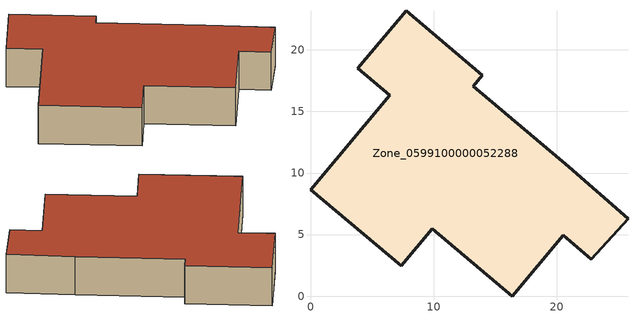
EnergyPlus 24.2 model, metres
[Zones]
Zone_0599100000052288
 floor ground (C_G): 13.2,17.05 20.97,10.52 25.79,6.27 22.8,2.99 20.54,4.95 16.38,0 9.87,5.47 7.36,2.47 0,8.65 6.45,16.33 3.85,18.51 7.77,23.17 13.97,17.96 z0
 wall outside (C_F): 13.97,17.96 7.77,23.17 3.85,18.51 6.45,16.33 0,8.65 7.36,2.47 9.87,5.47 16.38,0 20.54,4.95 22.8,2.99 25.79,6.27 20.97,10.52 13.2,17.05 13.97,17.96 z0:4.12
 roof outside (C_R): 25.79,6.27 20.97,10.52 13.2,17.05 13.97,17.96 7.77,23.17 3.85,18.51 6.45,16.33 0,8.65 7.36,2.47 9.87,5.47 16.38,0 20.54,4.95 22.8,2.99 z4.12
[BUILDING]
Pand.0599100000052288: North Axis=0; Terrain=City; Loads Convergence Tolerance Value=0.04; Temperature Convergence Tolerance Value=0.4; Solar Distribution=FullExterior; Maximum Number of Warmup Days=25; Minimum Number of Warmup Days=1
[Site:Location]
Rotterdam.The.Hague.AP_ZH_NLD Design_Conditions: Latitude=51.96; Longitude=4.45; Time Zone=1; Elevation=-4.5
[SITE:GROUNDTEMPERATURE:BUILDINGSURFACE]
18, 18, 18, 18, 18, 18, 18, 18, 18, 18, 18, 18
[MATERIAL] Thermal Absorptance=0.9; Solar Absorptance=0.7; Visible Absorptance=0.7
Name | Roughness | Thickness | Conductivity | Density | Specific Heat
G.D.1965-1974 | MediumSmooth | 0.15 | 0.882353 | 540 | 1210
F.D.1965-1974 | Rough | 0.3 | 0.697674 | 1920 | 840
R.D.1965-1974 | MediumRough | 0.2 | 0.232558 | 1500 | 1000
[CONSTRUCTION]
C_G: G.D.1965-1974
C_F: F.D.1965-1974
C_R: R.D.1965-1974
[ZONE]
Zone_0599100000052288: Type=1; Multiplier=1; Ceiling Height=Autocalculate; Volume=Autocalculate; Floor Area=autocalculate; Part of Total Floor Area=Yes
[ZONEINFILTRATION:DESIGNFLOWRATE]
Infil_Zone_0599100000052288: Zone or ZoneList or Space or SpaceList=Zone_0599100000052288; Schedule=AlwaysOn; Design Flow Rate Calculation Method=Flow/Area; Flow Rate per Floor Area=0.0042; Constant Term Coefficient=1; Temperature Term Coefficient=0; Velocity Term Coefficient=0; Velocity Squared Term Coefficient=0
[HVACTEMPLATE:ZONE:IDEALLOADSAIRSYSTEM]
Zone_0599100000052288: Maximum Heating Supply Air Temperature=50; Minimum Cooling Supply Air Temperature=13; Maximum Heating Supply Air Humidity Ratio=0.0156; Minimum Cooling Supply Air Humidity Ratio=0.0077; Heating Limit=NoLimit; Cooling Limit=NoLimit; Dehumidification Control Type=ConstantSensibleHeatRatio; Cooling Sensible Heat Ratio=0.7; Dehumidification Setpoint=60; Humidification Control Type=None; Humidification Setpoint=30; Outdoor Air Method=None; Outdoor Air Flow Rate per Person=0.00944; Outdoor Air Flow Rate per Zone Floor Area=0; Outdoor Air Flow Rate per Zone=0; Demand Controlled Ventilation Type=None; Outdoor Air Economizer Type=NoEconomizer; Heat Recovery Type=None; Sensible Heat Recovery Effectiveness=0.7; Latent Heat Recovery Effectiveness=0.65
[ZONECONTROL:THERMOSTAT]
ThermostatControl_Zone_0599100000052288: Zone or ZoneList=Zone_0599100000052288; Control Type Schedule=DualSetpointControlType; Control 1=Thermostat_Zone_0599100000052288; Temperature Difference Between Cutout And Setpoint=0
[THERMOSTATSETPOINT:DUALSETPOINT]
Thermostat_Zone_0599100000052288: Heating Setpoint Temperature Schedule=HeatingSetpoint_Zone_0599100000052288; Cooling Setpoint Temperature Schedule=CoolingSetpoint_Zone_0599100000052288
[SCHEDULE:COMPACT]
HeatingSetpoint_Zone_0599100000052288: Through: 12/31, For: AllDays, Until: 24:00, 21
CoolingSetpoint_Zone_0599100000052288: Through: 12/31, For: AllDays, Until: 24:00, 24
DualSetpointControlType: Through: 12/31, For: AllDays, Until: 24:00, 4
AlwaysOn: Through: 12/31, For: AllDays, Until: 24:00, 1
